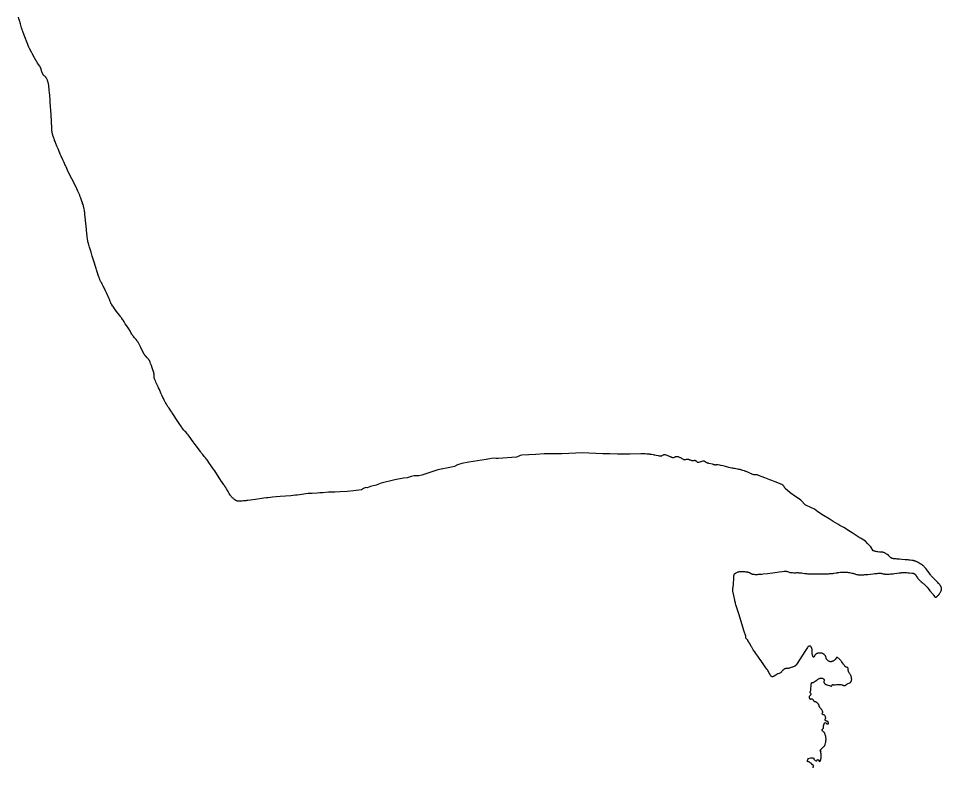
# Model space of a CAD drawing. Header units: millimetres. Extents: x 642261 to 742091, y 6812581 to 6930561.
# Drawn here: x 718748 to 720769, y 6845303 to 6846944 of the extents above; entities that cross this region are included whole.
import ezdxf

# ---------------------------------------------------------------- set-up
doc = ezdxf.new("R2010")
doc.units = ezdxf.units.MM
doc.layers.add('LimiteRegional', color=10, linetype='Continuous')

msp = doc.modelspace()

# ---------------------------------------------------------------- linework, layer by layer
at = {"layer": 'LimiteRegional', "color": 7, "linetype": 'Continuous'}
msp.add_lwpolyline([(720487.9684, 6845302.165), (720488.5694, 6845303.8166), (720488.8699, 6845305.6184), (720488.7196, 6845306.8195), (720486.6161, 6845308.471), (720484.2122, 6845311.3238), (720481.8082, 6845313.2757), (720479.1038, 6845315.0776), (720477.4511, 6845315.3779), (720475.9486, 6845316.1285), (720475.9486, 6845317.7801), (720476.3993, 6845320.4827), (720478.0521, 6845322.4346), (720482.86, 6845323.6359), (720487.8375, 6845323.7017), (720489.34, 6845323.1011), (720489.4902, 6845322.2002), (720489.6405, 6845320.999), (720491.5937, 6845318.7468), (720492.3449, 6845317.846), (720494.7489, 6845317.0952), (720496.2514, 6845317.3955), (720496.7022, 6845319.6478), (720498.3549, 6845320.3985), (720499.5568, 6845319.0471), (720501.0593, 6845316.6448), (720501.308, 6845316.5454), (720502.5618, 6845316.0443), (720504.8156, 6845319.3475), (720505.717, 6845324.4525), (720505.7596, 6845325.9006), (720505.8672, 6845329.5573), (720506.0175, 6845332.8606), (720505.116, 6845335.263), (720505.116, 6845336.9146), (720505.4174, 6845338.7677), (720503.3334, 6845338.8582), (720503.603, 6845339.7581), (720503.7592, 6845340.172), (720504.027, 6845340.775), (720504.3379, 6845341.353), (720504.5101, 6845341.631), (720504.888, 6845342.163), (720505.095, 6845342.415), (720505.427, 6845342.7761), (720506.4151, 6845343.758), (720508.4151, 6845345.6771), (720512.5251, 6845349.518), (720512.8891, 6845349.9), (720513.0571, 6845350.1051), (720513.286, 6845350.4291), (720513.483, 6845350.7731), (720513.5681, 6845350.9541), (720513.9571, 6845351.939), (720514.183, 6845352.602), (720514.59, 6845353.946), (720515.39, 6845356.821), (720515.755, 6845358.2821), (720515.8549, 6845358.726), (720516.023, 6845359.615), (720516.152, 6845360.5051), (720516.2179, 6845361.0991), (720516.3071, 6845362.2859), (720516.3641, 6845363.907), (720516.3691, 6845364.719), (720516.346, 6845365.938), (720516.283, 6845367.158), (720516.235, 6845367.768), (720516.1071, 6845368.9871), (720516.026, 6845369.5971), (720515.882, 6845370.51), (720515.646, 6845371.726), (720515.508, 6845372.3341), (720515.277, 6845373.2432), (720514.871, 6845374.6031), (720514.5929, 6845375.388), (720513.986, 6845376.8922), (720513.5421, 6845378.0171), (720513.4909, 6845378.181), (720513.403, 6845378.5161), (720513.3001, 6845378.756), (720513.142, 6845378.995), (720513.026, 6845379.144), (720512.772, 6845379.4201), (720512.496, 6845379.673), (720511.907, 6845380.1471), (720511.466, 6845380.5031), (720510.9561, 6845380.9251), (720509.9221, 6845381.75), (720509.1601, 6845382.389), (720508.7791, 6845382.758), (720508.5441, 6845383.0201), (720508.0921, 6845383.6), (720507.799, 6845384.0571), (720507.688, 6845384.2901), (720507.59, 6845384.6421), (720507.5845, 6845384.8876), (720507.641, 6845385.199), (720507.791, 6845385.575), (720507.9272, 6845385.825), (720508.251, 6845386.3151), (720508.507, 6845386.5991), (720509.0771, 6845387.0381), (720509.3429, 6845387.274), (720509.4609, 6845387.413), (720509.979, 6845388.145), (720510.2141, 6845388.523), (720510.521, 6845389.1081), (720510.755, 6845389.7231), (720510.838, 6845390.0431), (720510.883, 6845390.29), (720510.929, 6845390.7871), (720510.9321, 6845391.288), (720510.893, 6845392.2911), (720510.903, 6845393.0401), (720510.9441, 6845393.41), (720511.208, 6845394.8931), (720511.365, 6845395.6291), (720511.6391, 6845396.7291), (720511.965, 6845397.824), (720512.1509, 6845398.3701), (720512.393, 6845398.9872), (720512.5341, 6845399.276), (720512.7921, 6845399.6941), (720513.1281, 6845400.104), (720513.333, 6845400.3091), (720513.767, 6845400.718), (720513.9841, 6845400.9011), (720514.2576, 6845401.0745), (720514.5836, 6845401.1671), (720514.801, 6845401.1361), (720515.108, 6845400.9921), (720515.7221, 6845400.605), (720515.9621, 6845400.437), (720516.416, 6845400.0471), (720517.2751, 6845399.2021), (720517.716, 6845398.8291), (720518.026, 6845398.626), (720518.188, 6845398.5431), (720518.441, 6845398.446), (720518.7091, 6845398.386), (720518.8491, 6845398.3721), (720520.9391, 6845398.285), (720521.376, 6845398.268), (720521.5157, 6845398.3011), (720521.6551, 6845398.4191), (720521.777, 6845398.6421), (720521.938, 6845399.158), (720521.9641, 6845399.3151), (720521.9521, 6845399.69), (720521.9151, 6845399.874), (720521.288, 6845401.846), (720520.9771, 6845402.771), (720520.8541, 6845403.06), (720520.7751, 6845403.1981), (720520.632, 6845403.385), (720520.408, 6845403.5631), (720519.758, 6845403.852), (720518.9991, 6845404.1701), (720518.4671, 6845404.3541), (720517.3691, 6845404.6201), (720516.5471, 6845404.8372), (720515.931, 6845405.0511), (720515.64, 6845405.196), (720515.371, 6845405.3901), (720515.247, 6845405.51), (720515.1141, 6845405.702), (720514.947, 6845406.123), (720514.6899, 6845406.7821), (720514.5841, 6845407.112), (720514.512, 6845407.44), (720514.4931, 6845407.603), (720514.492, 6845407.7851), (720514.566, 6845408.146), (720514.7129, 6845408.505), (720515.1049, 6845409.22), (720515.288, 6845409.5789), (720515.361, 6845409.7601), (720515.44, 6845410.033), (720515.6701, 6845411.182), (720515.7241, 6845411.7721), (720515.7071, 6845412.158), (720515.678, 6845412.347), (720515.603, 6845412.623), (720515.4809, 6845412.9541), (720515.205, 6845413.6031), (720514.896, 6845414.24), (720514.2299, 6845415.505), (720513.6191, 6845416.601), (720513.273, 6845417.1251), (720513.0459, 6845417.383), (720512.871, 6845417.5261), (720512.475, 6845417.756), (720512.031, 6845417.926), (720511.7171, 6845418.0161), (720511.066, 6845418.1701), (720510.3379, 6845418.351), (720509.882, 6845418.5081), (720509.6691, 6845418.6051), (720509.3741, 6845418.782), (720509.115, 6845419.0031), (720509.001, 6845419.134), (720508.7851, 6845419.42), (720508.3791, 6845420.016), (720507.8379, 6845420.7941), (720507.7031, 6845421.1136), (720507.6895, 6845421.3276), (720507.755, 6845421.5111), (720507.9081, 6845421.7271), (720508.3429, 6845422.1541), (720508.666, 6845422.479), (720508.791, 6845422.646), (720509.09, 6845423.1451), (720509.2021, 6845423.407), (720509.277, 6845423.7161), (720509.303, 6845423.928), (720509.301, 6845424.363), (720509.277, 6845424.5841), (720509.188, 6845425.029), (720509.055, 6845425.4711), (720508.947, 6845425.761), (720508.7, 6845426.318), (720508.0421, 6845427.5961), (720507.6959, 6845428.2139), (720507.148, 6845429.12), (720506.565, 6845430.005), (720506.258, 6845430.4421), (720506.0049, 6845430.781), (720505.5778, 6845431.298), (720505.468, 6845431.431), (720503.75, 6845433.2881), (720503.198, 6845433.9181), (720502.935, 6845434.2421), (720502.5641, 6845434.7441), (720502.3209, 6845435.13), (720502.178, 6845435.398), (720501.931, 6845435.953), (720501.7241, 6845436.53), (720501.3741, 6845437.7231), (720501.1141, 6845438.625), (720500.806, 6845439.5091), (720500.62, 6845439.937), (720500.283, 6845440.5551), (720499.7341, 6845441.3842), (720499.4441, 6845441.7841), (720498.9909, 6845442.3661), (720498.271, 6845443.2011), (720497.5, 6845443.9871), (720497.096, 6845444.3621), (720496.25, 6845445.075), (720495.808, 6845445.414), (720495.121, 6845445.899), (720494.828, 6845446.074), (720494.626, 6845446.173), (720494.2071, 6845446.339), (720493.773, 6845446.4691), (720492.8841, 6845446.673), (720492.22, 6845446.8271), (720491.578, 6845447.0281), (720491.271, 6845447.159), (720490.8341, 6845447.409), (720490.3549, 6845447.769), (720490.134, 6845447.971), (720489.8391, 6845448.3101), (720489.576, 6845448.6911), (720489.096, 6845449.4711), (720488.7221, 6845450.0491), (720488.0391, 6845451.035), (720487.666, 6845451.5091), (720487.225, 6845451.974), (720486.9679, 6845452.203), (720486.4871, 6845452.5611), (720486.24, 6845452.7021), (720485.8631, 6845452.8461), (720485.611, 6845452.8871), (720485.4841, 6845452.889), (720485.2951, 6845452.8641), (720485.09, 6845452.8091), (720484.679, 6845452.66), (720484.37, 6845452.554), (720483.59, 6845452.315), (720483.1959, 6845452.2111), (720482.803, 6845452.1401), (720482.5521, 6845452.1256), (720482.281, 6845452.2101), (720482.083, 6845452.358), (720481.716, 6845452.7471), (720481.206, 6845453.3621), (720480.9872, 6845453.673), (720480.7021, 6845454.1551), (720480.466, 6845454.6701), (720480.365, 6845454.9449), (720480.197, 6845455.573), (720480.125, 6845455.993), (720480.054, 6845456.835), (720480.0471, 6845457.502), (720480.075, 6845457.8361), (720480.141, 6845458.169), (720480.191, 6845458.334), (720480.32, 6845458.649), (720480.4229, 6845458.845), (720480.6601, 6845459.221), (720481.193, 6845459.972), (720482.3001, 6845461.424), (720483.113, 6845462.2921), (720483.3741, 6845462.6951), (720483.4821, 6845462.919), (720483.6071, 6845463.272), (720483.68, 6845463.6321), (720483.6941, 6845463.8111), (720483.671, 6845464.1561), (720483.632, 6845464.32), (720483.536, 6845464.548), (720483.2341, 6845465.0281), (720482.5241, 6845465.9471), (720482.344, 6845466.1341), (720481.951, 6845466.486), (720481.7741, 6845466.7386), (720481.6551, 6845467.157), (720481.6281, 6845467.4031), (720481.624, 6845467.568), (720481.648, 6845467.9001), (720481.6891, 6845468.1521), (720481.8241, 6845468.661), (720482.011, 6845469.175), (720482.456, 6845470.215), (720482.7751, 6845470.999), (720482.906, 6845471.39), (720483.041, 6845471.975), (720483.197, 6845473.1361), (720483.276, 6845473.914), (720483.387, 6845475.4761), (720483.456, 6845477.045), (720483.556, 6845480.193), (720483.6341, 6845481.767), (720483.6891, 6845482.5531), (720483.8491, 6845484.1221), (720483.958, 6845484.9041), (720484.168, 6845486.073), (720484.44, 6845487.237), (720484.6261, 6845487.8806), (720484.7819, 6845488.184), (720484.9591, 6845488.3931), (720485.098, 6845488.516), (720485.4141, 6845488.715), (720485.6571, 6845488.819), (720486.1541, 6845488.957), (720486.731, 6845489.0671), (720487.8899, 6845489.2521), (720488.756, 6845489.416), (720489.4221, 6845489.5681), (720489.747, 6845489.6699), (720490.0571, 6845489.81), (720490.2041, 6845489.8991), (720490.726, 6845490.2791), (720491.7071, 6845491.0901), (720492.45, 6845491.686), (720496.13, 6845494.391), (720497.9371, 6845495.643), (720499.1641, 6845496.437), (720499.997, 6845496.953), (720501.7129, 6845497.9691), (720501.9271, 6845498.084), (720502.37, 6845498.275), (720502.8241, 6845498.423), (720503.132, 6845498.5021), (720503.768, 6845498.63), (720504.4509, 6845498.7259), (720504.8071, 6845498.7559), (720505.345, 6845498.7751), (720506.158, 6845498.7481), (720506.9741, 6845498.653), (720507.382, 6845498.5791), (720508.191, 6845498.3782), (720508.5929, 6845498.2511), (720509.188, 6845498.0271), (720509.471, 6845497.901), (720509.9931, 6845497.6131), (720510.47, 6845497.2741), (720510.772, 6845497.0161), (720511.36, 6845496.4161), (720511.82, 6845495.903), (720512.0301, 6845495.641), (720512.205, 6845495.372), (720512.2752, 6845495.235), (720512.3711, 6845494.952), (720512.392, 6845494.8071), (720512.386, 6845494.581), (720512.283, 6845493.9141), (720512.0241, 6845492.5771), (720511.8321, 6845491.5741), (720511.6591, 6845490.698), (720511.625, 6845490.2611), (720511.6729, 6845489.6391), (720511.745, 6845489.244), (720511.81, 6845488.989), (720511.9799, 6845488.499), (720512.141, 6845488.1491), (720512.263, 6845487.9221), (720512.5441, 6845487.4881), (720512.7, 6845487.279), (720513.046, 6845486.8791), (720513.433, 6845486.5), (720513.711, 6845486.258), (720514.316, 6845485.8011), (720514.681, 6845485.5581), (720515.4629, 6845485.102), (720516.3021, 6845484.68), (720516.891, 6845484.4171), (720518.122, 6845483.93), (720518.7601, 6845483.703), (720520.0671, 6845483.278), (720521.397, 6845482.885), (720524.038, 6845482.1579), (720525.9171, 6845481.631), (720526.7979, 6845481.364), (720527.027, 6845481.3041), (720527.18, 6845481.279), (720527.486, 6845481.262), (720527.882, 6845481.2741), (720528.081, 6845481.297), (720528.3731, 6845481.3699), (720528.651, 6845481.5121), (720528.781, 6845481.6161), (720528.9229, 6845481.7571), (720529.153, 6845482.047), (720529.671, 6845482.9531), (720529.8491, 6845483.3081), (720530.0451, 6845483.7981), (720530.1591, 6845484.0391), (720530.304, 6845484.2711), (720530.393, 6845484.381), (720530.5896, 6845484.5641), (720530.788, 6845484.6371), (720530.9591, 6845484.6311), (720531.2978, 6845484.5631), (720531.688, 6845484.482), (720532.4641, 6845484.2862), (720533.054, 6845484.185), (720534.466, 6845484.0812), (720535.174, 6845484.063), (720535.88, 6845484.08), (720536.231, 6845484.1041), (720539.0841, 6845484.4471), (720542.065, 6845484.6561), (720543.5571, 6845484.7201), (720544.6149, 6845484.73), (720545.322, 6845484.713), (720546.7341, 6845484.639), (720547.21, 6845484.6011), (720548.1601, 6845484.4951), (720549.106, 6845484.357), (720550.9871, 6845484.0329), (720551.398, 6845483.9489), (720552.2091, 6845483.727), (720552.7441, 6845483.549), (720553.806, 6845483.159), (720554.6, 6845482.8639), (720555.3951, 6845482.598), (720555.7941, 6845482.4841), (720556.397, 6845482.344), (720556.6121, 6845482.311), (720557.0521, 6845482.2939), (720557.4991, 6845482.3381), (720557.796, 6845482.4), (720557.9931, 6845482.455), (720558.38, 6845482.597), (720558.5891, 6845482.691), (720558.981, 6845482.9051), (720559.3451, 6845483.147), (720559.5771, 6845483.324), (720560.0241, 6845483.709), (720560.2491, 6845483.9761), (720560.62, 6845484.571), (720560.8429, 6845484.8251), (720560.9799, 6845484.924), (720561.703, 6845485.3251), (720563.1841, 6845486.055), (720564.431, 6845486.6302), (720566.948, 6845487.7261), (720568.203, 6845488.302), (720568.826, 6845488.608), (720569.191, 6845488.8101), (720569.4221, 6845488.9601), (720569.8591, 6845489.292), (720570.0641, 6845489.4751), (720570.4491, 6845489.8721), (720570.801, 6845490.311), (720571.0192, 6845490.626), (720571.4141, 6845491.308), (720571.7691, 6845492.075), (720571.9671, 6845492.592), (720572.081, 6845492.937), (720572.272, 6845493.632), (720572.3821, 6845494.1549), (720572.441, 6845494.504), (720572.526, 6845495.202), (720572.5741, 6845496.2481), (720572.558, 6845496.9421), (720572.528, 6845497.4021), (720572.4271, 6845498.314), (720572.2391, 6845499.507), (720572.127, 6845500.1041), (720571.9321, 6845500.998), (720571.698, 6845501.888), (720571.5641, 6845502.331), (720571.258, 6845503.2121), (720571.085, 6845503.6481), (720570.797, 6845504.2981), (720570.511, 6845504.8751), (720569.9001, 6845505.986), (720569.25, 6845507.0529), (720567.913, 6845509.136), (720567.2641, 6845510.192), (720566.953, 6845510.732), (720566.5101, 6845511.564), (720565.9391, 6845512.7761), (720565.681, 6845513.391), (720565.3271, 6845514.322), (720565.017, 6845515.266), (720564.8781, 6845515.743), (720564.818, 6845516.025), (720564.7971, 6845516.2141), (720564.7921, 6845516.5971), (720564.856, 6845517.1801), (720565.0791, 6845518.358), (720565.152, 6845518.946), (720565.1601, 6845519.238), (720565.121, 6845519.673), (720565.001, 6845520.1591), (720564.9121, 6845520.3921), (720564.7409, 6845520.7301), (720564.518, 6845521.0509), (720564.386, 6845521.205), (720564.0841, 6845521.485), (720563.867, 6845521.6411), (720563.401, 6845521.8911), (720563.1551, 6845521.991), (720562.6459, 6845522.153), (720561.0841, 6845522.5221), (720560.5921, 6845522.677), (720560.3592, 6845522.7721), (720560.0281, 6845522.945), (720559.725, 6845523.16), (720559.586, 6845523.287), (720558.508, 6845524.4041), (720557.816, 6845525.176), (720557.365, 6845525.701), (720556.4841, 6845526.774), (720555.205, 6845528.429), (720554.371, 6845529.555), (720552.7221, 6845531.8411), (720550.8471, 6845534.4211), (720549.7882, 6845535.8105), (720549.554, 6845536.1181), (720548.886, 6845536.954), (720547.8521, 6845538.184), (720546.771, 6845539.38), (720546.21, 6845539.963), (720545.323, 6845540.831), (720544.8681, 6845541.25), (720544.1701, 6845541.856), (720543.0921, 6845542.702), (720542.3549, 6845543.215), (720541.9811, 6845543.4541), (720541.4141, 6845543.788), (720541.198, 6845543.8801), (720541.043, 6845543.918), (720540.7141, 6845543.9431), (720540.543, 6845543.9311), (720540.197, 6845543.8661), (720539.8572, 6845543.751), (720539.64, 6845543.651), (720539.2481, 6845543.405), (720538.9171, 6845543.118), (720538.7179, 6845542.908), (720538.367, 6845542.453), (720538.063, 6845541.9601), (720537.5291, 6845540.917), (720537.1291, 6845540.135), (720536.8321, 6845539.6389), (720536.668, 6845539.4031), (720536.397, 6845539.07), (720536.09, 6845538.765), (720535.92, 6845538.6261), (720534.6871, 6845537.7261), (720534.055, 6845537.305), (720533.0879, 6845536.7161), (720532.098, 6845536.1821), (720531.595, 6845535.9371), (720530.5691, 6845535.4959), (720530.0479, 6845535.301), (720529.2541, 6845535.0431), (720528.5371, 6845534.8612), (720528.1701, 6845534.79), (720527.6121, 6845534.711), (720526.7641, 6845534.6571), (720525.913, 6845534.685), (720525.49, 6845534.731), (720524.931, 6845534.829), (720524.6541, 6845534.893), (720524.245, 6845535.009), (720523.6451, 6845535.2311), (720522.7921, 6845535.621), (720522.38, 6845535.832), (720521.777, 6845536.1701), (720520.913, 6845536.7291), (720520.095, 6845537.355), (720519.703, 6845537.695), (720518.956, 6845538.432), (720518.6, 6845538.83), (720518.0891, 6845539.467), (720517.901, 6845539.728), (720517.5691, 6845540.2561), (720517.286, 6845540.794), (720517.12, 6845541.16), (720516.825, 6845541.9149), (720516.7321, 6845542.201), (720516.59, 6845542.7831), (720516.305, 6845544.566), (720516.18, 6845545.1541), (720516.0991, 6845545.4431), (720515.947, 6845545.8699), (720515.768, 6845546.276), (720515.3591, 6845547.052), (720514.881, 6845547.785), (720514.5241, 6845548.255), (720514.2701, 6845548.56), (720513.7221, 6845549.158), (720513.0691, 6845549.797), (720512.7381, 6845550.098), (720512.2361, 6845550.527), (720511.5471, 6845551.062), (720511.193, 6845551.3151), (720510.461, 6845551.7941), (720509.9521, 6845552.0971), (720508.8741, 6845552.67), (720508.5031, 6845552.8431), (720507.755, 6845553.134), (720507.002, 6845553.3551), (720506.497, 6845553.467), (720506.1591, 6845553.5281), (720505.4821, 6845553.6161), (720504.326, 6845553.697), (720503.7441, 6845553.711), (720502.8681, 6845553.7001), (720501.9881, 6845553.6481), (720501.5479, 6845553.606), (720500.6671, 6845553.492), (720500.226, 6845553.4181), (720499.566, 6845553.2881), (720498.688, 6845553.0751), (720498.25, 6845552.952), (720497.596, 6845552.746), (720496.62, 6845552.388), (720496.078, 6845552.1519), (720495.73, 6845551.9791), (720495.0671, 6845551.5991), (720494.7481, 6845551.3931), (720494.136, 6845550.9531), (720493.5479, 6845550.4791), (720493.1672, 6845550.1461), (720492.4221, 6845549.4481), (720492.1651, 6845549.1682), (720492.011, 6845548.9699), (720491.742, 6845548.5499), (720491.511, 6845548.106), (720491.11, 6845547.173), (720490.811, 6845546.4671), (720490.4629, 6845545.785), (720490.257, 6845545.461), (720489.893, 6845545.007), (720489.642, 6845544.7941), (720489.495, 6845544.708), (720489.2701, 6845544.6251), (720489.094, 6845544.6201), (720488.97, 6845544.665), (720488.742, 6845544.83), (720488.595, 6845544.9551), (720488.3171, 6845545.238), (720487.9391, 6845545.7281), (720487.716, 6845546.087), (720487.58, 6845546.337), (720487.341, 6845546.8522), (720487.1659, 6845547.2971), (720486.8659, 6845548.1941), (720486.626, 6845549.0991), (720486.497, 6845549.7061), (720486.301, 6845550.9281), (720486.231, 6845551.5421), (720486.1351, 6845552.7762), (720486.0841, 6845554.0151), (720486.054, 6845556.495), (720486.028, 6845558.35), (720485.9942, 6845559.272), (720485.911, 6845560.494), (720485.848, 6845561.1011), (720485.723, 6845562.005), (720485.553, 6845562.902), (720485.45, 6845563.347), (720485.2, 6845564.23), (720485.0685, 6845564.6209), (720484.8001, 6845565.3182), (720484.512, 6845565.9511), (720484.353, 6845566.2521), (720484.091, 6845566.686), (720483.7921, 6845567.1021), (720483.627, 6845567.3041), (720483.257, 6845567.6981), (720483.051, 6845567.8901), (720482.7142, 6845568.175), (720482.2491, 6845568.5241), (720482.0101, 6845568.682), (720481.6491, 6845568.8851), (720481.2871, 6845569.0331), (720481.1071, 6845569.082), (720480.7511, 6845569.1191), (720480.576, 6845569.1021), (720480.32, 6845569.0301), (720479.6651, 6845568.731), (720478.361, 6845568.031), (720478.0821, 6845567.8901), (720477.5041, 6845567.6371), (720477.0921, 6845567.4251), (720476.8472, 6845567.2511), (720476.7371, 6845567.1501), (720476.591, 6845566.976), (720475.8422, 6845565.9031), (720474.392, 6845563.737), (720471.5304, 6845559.2682), (720470.1921, 6845557.1781), (720453.138, 6845530.7781), (720451.7791, 6845528.7299), (720451.068, 6845527.726), (720450.3191, 6845526.739), (720449.926, 6845526.2521), (720449.625, 6845525.919), (720449.4101, 6845525.714), (720448.9491, 6845525.3391), (720448.706, 6845525.1681), (720448.198, 6845524.8539), (720447.668, 6845524.5741), (720446.5741, 6845524.087), (720444.4571, 6845523.2529), (720443.041, 6845522.731), (720442.092, 6845522.397), (720440.1771, 6845521.7581), (720437.8851, 6845521.0521), (720436.7341, 6845520.7261), (720434.997, 6845520.2791), (720434.5691, 6845520.1891), (720433.703, 6845520.0731), (720432.828, 6845520.0171), (720431.066, 6845519.969), (720430.188, 6845519.9191), (720429.751, 6845519.874), (720429.1, 6845519.7731), (720428.333, 6845519.6021), (720427.956, 6845519.501), (720427.395, 6845519.3301), (720426.566, 6845519.0271), (720425.75, 6845518.6681), (720425.346, 6845518.4661), (720424.96, 6845518.256), (720424.223, 6845517.8041), (720423.521, 6845517.314), (720423.0671, 6845516.9691), (720422.1821, 6845516.2441), (720421.7842, 6845515.88), (720421.533, 6845515.6221), (720421.0591, 6845515.0771), (720420.611, 6845514.5051), (720419.7481, 6845513.3291), (720419.0841, 6845512.47), (720418.6121, 6845511.933), (720418.3621, 6845511.6801), (720417.9671, 6845511.3241), (720417.543, 6845511.0011), (720417.318, 6845510.8541), (720416.6541, 6845510.4582), (720415.2921, 6845509.7241), (720413.896, 6845509.051), (720411.0671, 6845507.7881), (720408.9679, 6845506.8251), (720407.9441, 6845506.31), (720407.3491, 6845505.988), (720406.171, 6845505.297), (720402.671, 6845503.0911), (720401.496, 6845502.398), (720400.9041, 6845502.0751), (720400.007, 6845501.627), (720399.705, 6845501.5211), (720399.494, 6845501.482), (720399.058, 6845501.4711), (720398.8341, 6845501.495), (720398.381, 6845501.594), (720397.928, 6845501.7471), (720397.632, 6845501.871), (720397.4125, 6845501.9796), (720397.0641, 6845502.152), (720396.683, 6845502.379), (720396.513, 6845502.51), (720396.2971, 6845502.75), (720395.533, 6845503.885), (720395.0421, 6845504.65), (720394.0971, 6845506.1941), (720393.19, 6845507.7531), (720391.4441, 6845510.8882), (720390.143, 6845513.2341), (720388.801, 6845515.551), (720388.1021, 6845516.693), (720387.002, 6845518.378), (720384.8291, 6845521.5401), (720380.418, 6845527.8289), (720377.4422, 6845532.0041), (720376.8729, 6845532.7958), (720374.3199, 6845536.3461), (720371.4521, 6845540.3341), (720366.966, 6845546.587), (720362.5251, 6845552.865), (720360.331, 6845556.019), (720357.0879, 6845560.7761), (720356.1292, 6845562.2441), (720355.5101, 6845563.236), (720354.3141, 6845565.249), (720353.7341, 6845566.267), (720352.598, 6845568.3211), (720349.2751, 6845574.534), (720347.576, 6845577.61), (720346.697, 6845579.127), (720345.325, 6845581.365), (720345.098, 6845581.6901), (720344.9321, 6845581.895), (720344.5741, 6845582.282), (720344.188, 6845582.645), (720343.3691, 6845583.338), (720342.75, 6845583.8621), (720342.1641, 6845584.4231), (720341.893, 6845584.7271), (720341.5252, 6845585.223), (720341.387, 6845585.447), (720341.1491, 6845585.909), (720340.9591, 6845586.385), (720340.8571, 6845586.71), (720340.7071, 6845587.3751), (720340.671, 6845587.635), (720340.6502, 6845588.163), (720340.7299, 6845589.7581), (720340.7121, 6845590.281), (720340.679, 6845590.5391), (720340.5891, 6845590.9191), (720337.455, 6845600.962), (720325.3491, 6845639.4681), (720321.1209, 6845652.698), (720319.768, 6845657.124), (720319.12, 6845659.3451), (720318.296, 6845662.3161), (720317.9041, 6845663.8071), (720317.344, 6845666.0501), (720316.822, 6845668.3021), (720316.576, 6845669.431), (720314.4349, 6845679.57), (720312.3691, 6845689.337), (720312.208, 6845690.3111), (720312.1441, 6845690.9631), (720312.118, 6845691.399), (720312.103, 6845692.2731), (720312.122, 6845692.9301), (720312.221, 6845694.248), (720312.386, 6845695.571), (720312.818, 6845698.222), (720313.143, 6845700.2121), (720313.278, 6845701.2061), (720313.4201, 6845702.693), (720313.679, 6845707.07), (720314.1281, 6845715.831), (720314.372, 6845720.2109), (720314.511, 6845722.4011), (720314.548, 6845722.816), (720314.676, 6845723.636), (720314.872, 6845724.445), (720315.038, 6845724.9801), (720315.1641, 6845725.335), (720315.449, 6845726.043), (720315.5521, 6845726.2611), (720315.791, 6845726.669), (720316.0741, 6845727.042), (720316.2851, 6845727.2741), (720316.7631, 6845727.7051), (720317.3659, 6845728.171), (720317.7701, 6845728.466), (720318.5879, 6845729.018), (720319.002, 6845729.2771), (720319.8421, 6845729.762), (720320.7041, 6845730.2091), (720321.2921, 6845730.4881), (720322.4831, 6845730.9977), (720323.37, 6845731.3331), (720323.804, 6845731.4779), (720324.46, 6845731.6631), (720325.127, 6845731.802), (720325.465, 6845731.852), (720326.845, 6845732.0081), (720327.766, 6845732.092), (720329.6099, 6845732.2162), (720330.533, 6845732.2561), (720332.379, 6845732.297), (720334.2241, 6845732.2881), (720335.453, 6845732.2569), (720337.906, 6845732.14), (720340.137, 6845731.967), (720341.2491, 6845731.849), (720342.916, 6845731.6211), (720344.5791, 6845731.323), (720345.4091, 6845731.1439), (720346.382, 6845730.874), (720347.013, 6845730.6511), (720347.4271, 6845730.4851), (720348.2441, 6845730.1171), (720348.5571, 6845729.959), (720349.161, 6845729.6111), (720349.551, 6845729.3611), (720350.318, 6845728.84), (720350.893, 6845728.4461), (720351.782, 6845727.887), (720352.2481, 6845727.635), (720353.3341, 6845727.1101), (720353.886, 6845726.874), (720354.5867, 6845726.6272), (720354.726, 6845726.5781), (720355.2979, 6845726.434), (720355.5872, 6845726.381), (720356.027, 6845726.3291), (720358.5372, 6845726.1671), (720360.2141, 6845726.0981), (720361.3322, 6845726.0681), (720363.572, 6845726.0451), (720365.252, 6845726.059), (720366.3732, 6845726.083), (720368.6142, 6845726.161), (720371.9721, 6845726.3521), (720374.208, 6845726.523), (720375.6959, 6845726.6541), (720378.6651, 6845726.954), (720388.4251, 6845728.0401), (720393.301, 6845728.622), (720400.2072, 6845729.5151), (720414.002, 6845731.4221), (720420.9001, 6845732.3691), (720424.3499, 6845732.8251), (720425.9521, 6845733.0341), (720426.759, 6845733.116), (720427.565, 6845733.1652), (720427.9672, 6845733.1731), (720428.7692, 6845733.143), (720429.1671, 6845733.103), (720429.7601, 6845733.0051), (720430.3491, 6845732.839), (720430.7321, 6845732.694), (720431.4861, 6845732.368), (720432.055, 6845732.1341), (720432.344, 6845732.0321), (720434.561, 6845731.3161), (720435.6771, 6845730.9751), (720437.3742, 6845730.5181), (720437.8981, 6845730.3991), (720438.9491, 6845730.2021), (720440.0041, 6845730.0531), (720440.71, 6845729.976), (720442.127, 6845729.8661), (720443.2701, 6845729.809), (720445.558, 6845729.756), (720447.085, 6845729.753), (720450.14, 6845729.786), (720452.43, 6845729.8101), (720454.7172, 6845729.8), (720455.8601, 6845729.7722), (720457.5709, 6845729.693), (720459.346, 6845729.561), (720460.5291, 6845729.4501), (720462.891, 6845729.184), (720465.2521, 6845728.8741), (720469.9701, 6845728.2001), (720473.5101, 6845727.718), (720475.8731, 6845727.4441), (720477.0549, 6845727.3271), (720478.831, 6845727.1861), (720480.61, 6845727.0901), (720481.4999, 6845727.0621), (720485.4942, 6845726.9871), (720488.158, 6845726.9571), (720493.4871, 6845726.9411), (720496.152, 6845726.9521), (720501.4822, 6845727.009), (720506.813, 6845727.106), (720510.366, 6845727.1871), (720517.47, 6845727.3821), (720521.782, 6845727.5261), (720523.9372, 6845727.6241), (720527.167, 6845727.8281), (720528.4372, 6845727.9389), (720530.9679, 6845728.2292), (720533.4899, 6845728.588), (720538.5251, 6845729.3942), (720541.0452, 6845729.7831), (720542.308, 6845729.961), (720544.2072, 6845730.1981), (720547.866, 6845730.5711), (720549.6979, 6845730.721), (720552.448, 6845730.8891), (720555.1971, 6845730.9741), (720556.5691, 6845730.9812), (720558.3952, 6845730.939), (720559.611, 6845730.8751), (720560.421, 6845730.8181), (720562.0411, 6845730.6731), (720563.255, 6845730.539), (720565.6801, 6845730.22), (720568.1041, 6845729.8491), (720572.943, 6845729.034), (720574.125, 6845728.8041), (720574.9069, 6845728.6251), (720576.4591, 6845728.214), (720578.001, 6845727.7531), (720581.0691, 6845726.7731), (720583.371, 6845726.078), (720584.9152, 6845725.6771), (720585.691, 6845725.5031), (720586.8621, 6845725.2851), (720588.0431, 6845725.1261), (720588.637, 6845725.071), (720590.083, 6845724.9841), (720591.049, 6845724.9501), (720592.9841, 6845724.9341), (720593.9542, 6845724.948), (720595.8931, 6845725.0171), (720597.8321, 6845725.13), (720599.1232, 6845725.224), (720601.698, 6845725.4422), (720603.693, 6845725.6299), (720607.6821, 6845726.0441), (720619.641, 6845727.4152), (720623.6292, 6845727.849), (720625.625, 6845728.05), (720628.6192, 6845728.326), (720630.6071, 6845728.466), (720631.603, 6845728.5131), (720633.098, 6845728.554), (720635.335, 6845728.5481), (720636.2179, 6845728.503), (720636.8051, 6845728.446), (720637.975, 6845728.2761), (720639.1411, 6845728.0511), (720641.4678, 6845727.511), (720643.2142, 6845727.1071), (720644.38, 6845726.8751), (720644.9641, 6845726.7781), (720645.843, 6845726.6631), (720646.7241, 6845726.591), (720647.166, 6845726.5751), (720648.303, 6845726.559), (720650.5831, 6845726.5741), (720652.867, 6845726.6451), (720654.3892, 6845726.718), (720657.4261, 6845726.9151), (720659.541, 6845727.091), (720660.951, 6845727.2271), (720663.7701, 6845727.5351), (720666.5879, 6845727.8801), (720672.2211, 6845728.6201), (720676.4458, 6845729.159), (720679.263, 6845729.4831), (720680.6721, 6845729.6282), (720682.786, 6845729.8211), (720684.9001, 6845729.977), (720685.958, 6845730.039), (720688.0111, 6845730.1081), (720689.381, 6845730.1132), (720690.2951, 6845730.0991), (720692.1241, 6845730.036), (720693.4971, 6845729.961), (720696.2441, 6845729.7541), (720698.992, 6845729.492), (720704.4841, 6845728.91), (720705.8061, 6845728.759), (720706.461, 6845728.6591), (720707.435, 6845728.449), (720708.078, 6845728.256), (720708.397, 6845728.139), (720708.8731, 6845727.9351), (720709.2161, 6845727.757), (720709.433, 6845727.6261), (720709.8421, 6845727.3371), (720710.401, 6845726.8451), (720710.7441, 6845726.4861), (720711.375, 6845725.714), (720712.1142, 6845724.7041), (720713.54, 6845722.663), (720714.638, 6845721.1541), (720716.6142, 6845718.585), (720717.6231, 6845717.3171), (720719.1841, 6845715.453), (720720.2099, 6845714.3281), (720720.9191, 6845713.6041), (720722.386, 6845712.2041), (720723.906, 6845710.857), (720724.9391, 6845709.9781), (720727.0301, 6845708.246), (720729.3769, 6845706.2921), (720730.9101, 6845704.9581), (720731.66, 6845704.2751), (720732.7601, 6845703.2251), (720733.8209, 6845702.136), (720734.335, 6845701.5742), (720736.31, 6845699.341), (720737.6122, 6845697.838), (720740.1851, 6845694.8071), (720743.9891, 6845690.214), (720751.5129, 6845680.978), (720751.773, 6845680.6511), (720752.266, 6845679.9801), (720753.681, 6845677.9191), (720754.191, 6845677.2411), (720754.4641, 6845676.9091), (720754.901, 6845676.422), (720755.0929, 6845676.26), (720755.236, 6845676.179), (720755.551, 6845676.0701), (720755.719, 6845676.041), (720756.0672, 6845676.0221), (720756.421, 6845676.048), (720756.653, 6845676.0841), (720757.0879, 6845676.183), (720757.596, 6845676.341), (720757.846, 6845676.439), (720758.2141, 6845676.6191), (720758.5701, 6845676.8491), (720758.742, 6845676.985), (720760.0791, 6845678.1641), (720760.9109, 6845678.9571), (720761.4422, 6845679.4901), (720762.4501, 6845680.5711), (720763.163, 6845681.3971), (720763.62, 6845681.956), (720764.4949, 6845683.1), (720764.916, 6845683.686), (720765.7271, 6845684.8892), (720766.5051, 6845686.1401), (720767.011, 6845687.003), (720768, 6845688.808), (720768.4121, 6845689.655), (720768.5929, 6845690.0801), (720768.831, 6845690.7201), (720769.0292, 6845691.3631), (720769.1121, 6845691.685), (720769.2461, 6845692.333), (720769.2959, 6845692.658), (720769.3501, 6845693.148), (720769.388, 6845693.8681), (720769.3892, 6845694.231), (720769.371, 6845694.7781), (720769.293, 6845695.6031), (720769.152, 6845696.4271), (720769.0571, 6845696.8381), (720768.818, 6845697.6541), (720768.672, 6845698.0581), (720768.421, 6845698.6571), (720767.87, 6845699.7971), (720767.5821, 6845700.3441), (720767.1281, 6845701.1391), (720766.646, 6845701.9071), (720766.393, 6845702.2821), (720765.8591, 6845703.0142), (720765.5771, 6845703.3721), (720765.1341, 6845703.9021), (720763.834, 6845705.373), (720762.9542, 6845706.3401), (720761.1701, 6845708.2421), (720759.3621, 6845710.1131), (720755.7079, 6845713.799), (720752.973, 6845716.555), (720750.2781, 6845719.3391), (720748.955, 6845720.753), (720747.0129, 6845722.9111), (720745.815, 6845724.3241), (720745.0401, 6845725.2851), (720743.5352, 6845727.245), (720742.072, 6845729.2431), (720739.1971, 6845733.2891), (720737.007, 6845736.3071), (720735.4941, 6845738.2831), (720734.7142, 6845739.2541), (720733.5079, 6845740.6841), (720732.252, 6845742.076), (720731.6022, 6845742.7561), (720730.496, 6845743.8321), (720729.7321, 6845744.5131), (720729.2129, 6845744.9521), (720728.152, 6845745.7991), (720727.3379, 6845746.41), (720725.668, 6845747.579), (720723.9541, 6845748.6961), (720722.7931, 6845749.421), (720720.44, 6845750.8531), (720718.0982, 6845752.25), (720716.9179, 6845752.913), (720715.7222, 6845753.5351), (720715.115, 6845753.8281), (720713.877, 6845754.3671), (720713.2441, 6845754.6102), (720712.2752, 6845754.9401), (720711.015, 6845755.31), (720710.174, 6845755.5331), (720708.485, 6845755.9321), (720707.638, 6845756.109), (720705.9391, 6845756.4261), (720704.235, 6845756.7031), (720700.8091, 6845757.174), (720698.2221, 6845757.4831), (720696.4961, 6845757.666), (720693.0402, 6845757.988), (720689.58, 6845758.263), (720682.6541, 6845758.7401), (720677.4591, 6845759.0952), (720672.266, 6845759.507), (720669.6722, 6845759.7521), (720665.7859, 6845760.185), (720664.4421, 6845760.3681), (720663.7741, 6845760.4771), (720662.778, 6845760.6711), (720661.791, 6845760.911), (720661.301, 6845761.051), (720660.329, 6845761.3801), (720659.848, 6845761.5711), (720659.1311, 6845761.894), (720658.8631, 6845762.0351), (720658.363, 6845762.3561), (720657.9001, 6845762.717), (720657.0242, 6845763.5051), (720656.6551, 6845763.8601), (720655.9541, 6845764.6031), (720653.9591, 6845766.92), (720653.261, 6845767.6601), (720652.8942, 6845768.0131), (720652.313, 6845768.516), (720651.707, 6845768.9861), (720651.296, 6845769.2851), (720650.456, 6845769.8541), (720649.161, 6845770.6491), (720648.2759, 6845771.1501), (720646.4671, 6845772.1201), (720644.9549, 6845772.9011), (720644.195, 6845773.267), (720643.036, 6845773.7601), (720642.2451, 6845774.0381), (720641.8421, 6845774.158), (720641.228, 6845774.312), (720640.657, 6845774.418), (720640.2752, 6845774.4701), (720639.507, 6845774.5361), (720638.3491, 6845774.5651), (720636.0251, 6845774.5221), (720634.8681, 6845774.537), (720634.2922, 6845774.5721), (720633.4342, 6845774.676), (720630.0581, 6845775.2621), (720628.3731, 6845775.5851), (720625.8549, 6845776.1051), (720625.4892, 6845776.192), (720624.763, 6845776.396), (720622.606, 6845777.0901), (720621.879, 6845777.2792), (720619.8391, 6845777.5341), (720614.8718, 6845786.6922), (720608.1217, 6845792.8229), (720602.5988, 6845798.9538), (720591.5535, 6845805.0846), (720589.6823, 6845806.4348), (720589.1011, 6845806.8541), (720580.5079, 6845813.0547), (720573.3201, 6845817.2791), (720570.076, 6845819.1856), (720555.3487, 6845828.9951), (720546.3359, 6845833.4974), (720544.2523, 6845834.5432), (720542.2434, 6845835.7476), (720532.0304, 6845841.8698), (720523.4395, 6845848.0007), (720510.5531, 6845854.7446), (720498.2803, 6845863.3277), (720490.9166, 6845868.8455), (720484.7803, 6845871.9108), (720472.5075, 6845877.4286), (720471.2802, 6845878.0418), (720461.462, 6845888.4641), (720458.101, 6845890.7028), (720450.4165, 6845895.8212), (720437.5302, 6845905.0174), (720426.788, 6845914.2481), (720426.3801, 6845915.3661), (720425.9909, 6845916.2261), (720425.7761, 6845916.6461), (720425.3041, 6845917.467), (720424.776, 6845918.266), (720424.393, 6845918.7871), (720424.1241, 6845919.13), (720423.5539, 6845919.8061), (720422.6341, 6845920.824), (720422.4166, 6845921.0439), (720422.163, 6845921.3001), (720421.673, 6845921.739), (720421.418, 6845921.9421), (720420.8841, 6845922.3091), (720420.6021, 6845922.4701), (720420.1591, 6845922.6821), (720417.1671, 6845923.927), (720416.0563, 6845924.3823), (720411.178, 6845926.3811), (720405.181, 6845928.7951), (720397.7491, 6845931.7324), (720395.6846, 6845932.5483), (720393.1551, 6845933.548), (720382.2701, 6845937.8061), (720376.823, 6845939.92), (720368.6241, 6845943.066), (720368.075, 6845943.2631), (720366.958, 6845943.6001), (720365.825, 6845943.8772), (720365.0642, 6845944.038), (720363.5391, 6845944.3279), (720363.176, 6845944.3759), (720362.9321, 6845944.39), (720362.4391, 6845944.3821), (720361.943, 6845944.337), (720360.947, 6845944.1981), (720360.201, 6845944.1081), (720359.7091, 6845944.082), (720359.4641, 6845944.0851), (720359.101, 6845944.1141), (720358.563, 6845944.2239), (720356.997, 6845944.7191), (720355.965, 6845945.079), (720353.924, 6845945.86), (720352.9141, 6845946.2761), (720350.907, 6845947.1461), (720344.938, 6845949.879), (720342.94, 6845950.7621), (720341.936, 6845951.187), (720340.4191, 6845951.7971), (720338.887, 6845952.3661), (720338.115, 6845952.633), (720333.901, 6845954.0671), (720331.7801, 6845954.746), (720330.3541, 6845955.16), (720329.636, 6845955.3511), (720328.553, 6845955.6141), (720327.522, 6845955.8401), (720325.4491, 6845956.246), (720323.3681, 6845956.607), (720319.1991, 6845957.269), (720316.08, 6845957.7851), (720314.527, 6845958.0721), (720311.9421, 6845958.5941), (720310.2221, 6845958.964), (720306.786, 6845959.745), (720303.356, 6845960.5701), (720296.506, 6845962.2891), (720291.3681, 6845963.578), (720286.223, 6845964.8101), (720283.646, 6845965.388), (720279.771, 6845966.1901), (720279.2541, 6845966.2621), (720278.907, 6845966.2811), (720278.2091, 6845966.265), (720277.5061, 6845966.1911), (720276.0921, 6845965.9559), (720275.033, 6845965.787), (720274.33, 6845965.717), (720273.981, 6845965.704), (720273.46, 6845965.716), (720272.943, 6845965.7771), (720272.686, 6845965.829), (720272.2921, 6845965.9271), (720271.513, 6845966.1601), (720270.9991, 6845966.335), (720269.978, 6845966.7101), (720269.2129, 6845966.99), (720268.053, 6845967.369), (720267.4629, 6845967.5221), (720259.622, 6845969.315), (720258.986, 6845969.452), (720257.7091, 6845969.701), (720256.756, 6845969.911), (720255.8171, 6845970.1841), (720255.3541, 6845970.3561), (720254.975, 6845970.531), (720254.7321, 6845970.6641), (720254.266, 6845970.9621), (720253.82, 6845971.2911), (720252.955, 6845971.989), (720252.296, 6845972.4951), (720251.9001, 6845972.7861), (720251.1181, 6845973.377), (720250.5091, 6845973.806), (720250.086, 6845974.035), (720249.7871, 6845974.147), (720249.581, 6845974.2049), (720249.158, 6845974.283), (720248.831, 6845974.3121), (720248.1651, 6845974.303), (720247.496, 6845974.221), (720247.055, 6845974.135), (720246.21, 6845973.9111), (720239.9871, 6845971.96), (720238.9509, 6845971.6535), (720236.9051, 6845971.048), (720236.715, 6845971.004), (720236.326, 6845970.9732), (720235.931, 6845971.0091), (720235.668, 6845971.0641), (720235.156, 6845971.2381), (720234.875, 6845971.3811), (720234.7041, 6845971.4931), (720234.3941, 6845971.7552), (720233.9881, 6845972.2152), (720233.246, 6845973.231), (720232.831, 6845973.7071), (720232.596, 6845973.919), (720232.1941, 6845974.191), (720231.43, 6845974.589), (720231.044, 6845974.771), (720230.4621, 6845975.0122), (720229.88, 6845975.2081), (720229.5891, 6845975.2862), (720229.0101, 6845975.395), (720228.7221, 6845975.4241), (720228.2341, 6845975.424), (720227.938, 6845975.3521), (720227.7021, 6845975.2481), (720227.231, 6845975.0001), (720226.875, 6845974.8541), (720226.695, 6845974.817), (720225.497, 6845974.697), (720224.876, 6845974.6662), (720224.252, 6845974.667), (720223.941, 6845974.6842), (720223.3271, 6845974.7551), (720223.0251, 6845974.8122), (720222.583, 6845974.9282), (720222.2601, 6845975.0371), (720221.627, 6845975.2892), (720221.006, 6845975.5741), (720219.7751, 6845976.179), (720218.835, 6845976.599), (720218.3509, 6845976.7801), (720217.1159, 6845977.175), (720216.4941, 6845977.3541), (720215.558, 6845977.594), (720214.6159, 6845977.7981), (720214.143, 6845977.8851), (720213.5671, 6845977.9501), (720213.18, 6845977.959), (720212.4041, 6845977.9101), (720211.6241, 6845977.7922), (720210.058, 6845977.4501), (720208.883, 6845977.1992), (720208.1021, 6845977.0811), (720207.7129, 6845977.046), (720207.131, 6845977.033), (720206.551, 6845977.077), (720206.262, 6845977.123), (720205.896, 6845977.201), (720205.176, 6845977.401), (720204.4721, 6845977.657), (720204.011, 6845977.857), (720203.11, 6845978.3261), (720202.5091, 6845978.707), (720201.377, 6845979.5309), (720200.8001, 6845979.925), (720200.4991, 6845980.1072), (720199.828, 6845980.4792), (720198.47, 6845981.1722), (720197.0879, 6845981.8072), (720196.152, 6845982.203), (720194.2409, 6845982.9492), (720193.391, 6845983.241), (720192.9571, 6845983.3711), (720192.299, 6845983.544), (720191.3021, 6845983.7522), (720190.301, 6845983.89), (720189.8021, 6845983.9301), (720188.815, 6845983.9491), (720188.329, 6845983.9262), (720187.6131, 6845983.8481), (720187.308, 6845983.7861), (720187.1071, 6845983.7291), (720186.7129, 6845983.5802), (720186.132, 6845983.293), (720184.979, 6845982.6262), (720184.391, 6845982.3201), (720184.0891, 6845982.1892), (720183.627, 6845982.0342), (720182.583, 6845981.7781), (720182.0541, 6845981.6981), (720181.5301, 6845981.6831), (720181.272, 6845981.7061), (720180.7481, 6845981.7911), (720179.7021, 6845982.0221), (720178.6641, 6845982.3262), (720177.9771, 6845982.5631), (720176.6191, 6845983.1081), (720175.575, 6845983.6092), (720173.5591, 6845984.69), (720172.5301, 6845985.175), (720171.9991, 6845985.3821), (720169.6621, 6845986.1849), (720164.9499, 6845987.7001), (720164.606, 6845987.8171), (720163.9151, 6845988.0711), (720163.397, 6845988.2381), (720162.881, 6845988.3471), (720162.6241, 6845988.3691), (720162.1651, 6845988.3461), (720161.86, 6845988.2912), (720161.658, 6845988.2382), (720161.256, 6845988.101), (720160.656, 6845987.834), (720159.4629, 6845987.191), (720158.57, 6845986.7401), (720157.888, 6845986.4071), (720156.5521, 6845985.6983), (720155.8631, 6845985.3931), (720155.506, 6845985.2671), (720155.1091, 6845985.168), (720154.841, 6845985.1251), (720154.2971, 6845985.0891), (720154.022, 6845985.0921), (720153.471, 6845985.1322), (720152.9191, 6845985.2051), (720151.8291, 6845985.3942), (720149.2951, 6845985.867), (720144.2341, 6845986.8711), (720141.698, 6845987.3472), (720140.4271, 6845987.566), (720138.21, 6845987.9451), (720133.777, 6845988.713), (720131.5571, 6845989.065), (720130.445, 6845989.225), (720128.215, 6845989.5023), (720127.096, 6845989.6142), (720125.4141, 6845989.743), (720123.8021, 6845989.8281), (720120.578, 6845989.9291), (720117.3541, 6845989.9561), (720115.2041, 6845989.9451), (720110.9051, 6845989.8811), (720086.765, 6845989.4491), (720072.1551, 6845989.169), (720059.3321, 6845989.7581), (720042.7041, 6845990.3051), (720034.768, 6845990.0971), (720027.5971, 6845990.0852), (719996.683, 6845991.9351), (719983.928, 6845992.1952), (719937.496, 6845990.333), (719898.8741, 6845990.4391), (719880.966, 6845988.5072), (719850.1191, 6845987.3252), (719846.1341, 6845986.282), (719841.8491, 6845984.4551), (719838.1041, 6845982.925), (719798.325, 6845980.2261), (719793.877, 6845979.7171), (719789.486, 6845980.5341), (719783.5501, 6845979.9652), (719772.046, 6845977.958), (719734.3171, 6845972.307), (719718.388, 6845969.185), (719709.5251, 6845965.9601), (719702.5351, 6845962.8111), (719695.924, 6845961.2211), (719666.1021, 6845955.1152), (719631.426, 6845943.5161), (719624.433, 6845941.8012), (719619.4191, 6845941.6551), (719614.4881, 6845942.175), (719607.601, 6845940.5742), (719598.8851, 6845937.7972), (719590.806, 6845937.0321), (719571.652, 6845933.174), (719542.1041, 6845925.7541), (719531.1841, 6845921.5642), (719518.9371, 6845918.8101), (719511.601, 6845916.0331), (719508.1771, 6845916.117), (719503.621, 6845914.168), (719498.766, 6845911.435), (719481.367, 6845909.1931), (719467.8421, 6845908.0431), (719452.3911, 6845906.7611), (719440.4851, 6845906.5041), (719426.481, 6845906.2741), (719414.007, 6845905.0562), (719407.6799, 6845904.4371), (719401.5879, 6845903.8411), (719391.2881, 6845903.4282), (719382.4181, 6845903.1272), (719357.9931, 6845899.9952), (719354.5661, 6845899.509), (719343.8951, 6845897.9952), (719320.786, 6845896.4612), (719311.844, 6845895.6471), (719303.8951, 6845894.9262), (719299.9229, 6845894.544), (719293.971, 6845893.9171), (719290.926, 6845893.5641), (719290.6923, 6845893.535), (719284.844, 6845892.8062), (719266.6131, 6845890.3762), (719250.1751, 6845888.044), (719247.3759, 6845887.668), (719245.9721, 6845887.4962), (719243.863, 6845887.26), (719240.6941, 6845886.9591), (719237.5201, 6845886.7271), (719235.933, 6845886.639), (719232.762, 6845886.5221), (719231.1779, 6845886.4951), (719228.8071, 6845886.4961), (719228.507, 6845886.5052), (719227.913, 6845886.5582), (719227.3271, 6845886.6541), (719226.94, 6845886.7411), (719226.176, 6845886.965), (719225.611, 6845887.1751), (719225.2391, 6845887.333), (719224.5031, 6845887.6881), (719224.1391, 6845887.8841), (719223.421, 6845888.308), (719222.7129, 6845888.7691), (719222.2481, 6845889.094), (719221.3321, 6845889.7761), (719219.6721, 6845891.0961), (719218.872, 6845891.7622), (719217.71, 6845892.7732), (719216.5929, 6845893.8041), (719216.051, 6845894.3281), (719215.002, 6845895.396), (719214.4941, 6845895.9411), (719213.7541, 6845896.776), (719212.8071, 6845897.9212), (719212.35, 6845898.509), (719211.686, 6845899.412), (719210.7381, 6845900.8192), (719209.372, 6845902.9942), (719208.4791, 6845904.452), (719206.721, 6845907.38), (719203.2449, 6845913.2492), (719201.483, 6845916.1662), (719199.678, 6845919.0571), (719198.751, 6845920.4892), (719197.613, 6845922.2214), (719195.3248, 6845925.7045), (719192.6123, 6845929.8332), (719188.731, 6845935.741), (719183.685, 6845943.3461), (719177.4641, 6845952.6442), (719174.336, 6845957.2811), (719169.6071, 6845964.2112), (719164.818, 6845971.1), (719162.396, 6845974.526), (719160.6701, 6845976.879), (719159.4872, 6845978.4231), (719157.063, 6845981.4672), (719154.5921, 6845984.476), (719151.288, 6845988.4801), (719149.6561, 6845990.4971), (719148.051, 6845992.5341), (719147.263, 6845993.5642), (719146.101, 6845995.123), (719134.9791, 6846010.496), (719130.5101, 6846016.5741), (719121.5391, 6846028.7072), (719119.0401, 6846032.0182), (719117.345, 6846034.2031), (719113.908, 6846038.5351), (719113.746, 6846038.7292), (719113.3991, 6846039.0951), (719113.026, 6846039.4371), (719112.226, 6846040.0701), (719110.554, 6846041.2651), (719110.022, 6846041.6861), (719109.7691, 6846041.907), (719109.293, 6846042.3772), (719109.0741, 6846042.6291), (719108.7741, 6846043.033), (719107.4421, 6846045.0721), (719105.6921, 6846047.806), (719104.8051, 6846049.1662), (719099.926, 6846056.5281), (719092.3951, 6846067.8651), (719090.1521, 6846071.3021), (719087.198, 6846075.908), (719085.716, 6846078.207), (719084.3192, 6846080.315), (719083.371, 6846081.709), (719081.445, 6846084.4761), (719077.5571, 6846089.9882), (719075.64, 6846092.765), (719073.771, 6846095.577), (719072.8621, 6846097.0011), (719071.526, 6846099.19), (719070.666, 6846100.6651), (719070.1041, 6846101.6551), (719069.0091, 6846103.6511), (719068.21, 6846105.1591), (719066.663, 6846108.203), (719065.1729, 6846111.2771), (719064.205, 6846113.338), (719062.315, 6846117.48), (719059.7179, 6846123.3081), (719056.282, 6846131.088), (719054.558, 6846134.9741), (719053.573, 6846137.1601), (719051.565, 6846141.5152), (719048.861, 6846147.311), (719047.522, 6846150.2171), (719045.5621, 6846154.601), (719045.396, 6846155.0132), (719045.299, 6846155.2922), (719045.136, 6846155.8561), (719044.958, 6846156.7182), (719044.8791, 6846157.3032), (719044.841, 6846157.697), (719044.7951, 6846158.491), (719044.782, 6846159.0932), (719044.7929, 6846160.3051), (719044.84, 6846162.7402), (719044.8091, 6846163.947), (719044.745, 6846164.743), (719044.6959, 6846165.1371), (719044.598, 6846165.7221), (719044.3879, 6846166.5861), (719043.808, 6846168.5241), (719042.606, 6846172.3871), (719041.3549, 6846176.236), (719040.4981, 6846178.7981), (719038.74, 6846183.9152), (719037.7101, 6846186.8461), (719037.651, 6846187.0141), (719037.0921, 6846188.555), (719036.219, 6846190.8531), (719035.286, 6846193.1301), (719034.7909, 6846194.259), (719034.483, 6846194.896), (719034.261, 6846195.3092), (719033.7791, 6846196.1121), (719033.521, 6846196.5022), (719032.971, 6846197.2621), (719032.3851, 6846197.997), (719031.9751, 6846198.476), (719031.121, 6846199.4112), (719030.4869, 6846200.0633), (719029.083, 6846201.44), (719027.2381, 6846203.2231), (719026.3379, 6846204.1302), (719025.47, 6846205.0571), (719025.053, 6846205.532), (719024.958, 6846205.6502), (719024.261, 6846206.5081), (719023.888, 6846207.0112), (719023.3641, 6846207.7891), (719022.887, 6846208.5972), (719022.6671, 6846209.0131), (719020.2371, 6846213.85), (719015.4371, 6846223.5541), (719014.0191, 6846226.5011), (719012.132, 6846230.4322), (719011.153, 6846232.3841), (719010.4959, 6846233.5812), (719010.0241, 6846234.3582), (719009.6959, 6846234.8681), (719009.013, 6846235.8712), (719008.481, 6846236.6102), (719007.377, 6846238.0632), (719005.0929, 6846240.919), (719003.961, 6846242.351), (719003.2951, 6846243.1842), (719001.907, 6846244.8071), (719000.0301, 6846246.9481), (718999.1191, 6846248.0392), (718998.2491, 6846249.1621), (718997.8341, 6846249.7401), (718997.226, 6846250.6591), (718996.841, 6846251.2852), (718996.108, 6846252.5592), (718993.9991, 6846256.4392), (718993.25, 6846257.7031), (718992.8541, 6846258.322), (718989.055, 6846264.0012), (718983.956, 6846271.555), (718981.44, 6846275.3521), (718980.58, 6846276.6822), (718978.8959, 6846279.3641), (718976.663, 6846282.9501), (718975.526, 6846284.73), (718974.361, 6846286.491), (718973.765, 6846287.363), (718972.2222, 6846289.5591), (718971.1801, 6846291.0132), (718969.073, 6846293.9042), (718962.657, 6846302.5111), (718959.4679, 6846306.8301), (718957.533, 6846309.4561), (718954.9541, 6846312.9562), (718953.688, 6846314.724), (718952.4521, 6846316.5151), (718951.848, 6846317.4212), (718950.9621, 6846318.798), (718950.736, 6846319.1702), (718950.3142, 6846319.9282), (718949.929, 6846320.703), (718949.6891, 6846321.2281), (718949.2441, 6846322.2941), (718948.638, 6846323.9231), (718947.8781, 6846326.1191), (718947.4891, 6846327.2131), (718946.858, 6846328.8321), (718946.5091, 6846329.6262), (718941.1071, 6846341.2961), (718938.383, 6846347.1211), (718934.263, 6846355.8421), (718933.255, 6846357.8761), (718932.553, 6846359.2191), (718931.1041, 6846361.8831), (718929.152, 6846365.4262), (718928.2001, 6846367.2072), (718927.283, 6846369.0051), (718926.8421, 6846369.9119), (718926.005, 6846371.7471), (718925.6121, 6846372.6761), (718925.06, 6846374.0861), (718924.161, 6846376.567), (718923.5821, 6846378.2261), (718922.4629, 6846381.5571), (718920.856, 6846386.5741), (718918.772, 6846393.2831), (718917.723, 6846396.6361), (718912.095, 6846414.4971), (718909.296, 6846423.4322), (718906.6711, 6846431.8702), (718903.0574, 6846443.5288), (718902.3599, 6846445.8705), (718901.9229, 6846447.3461), (718900.95, 6846450.8711), (718900.7172, 6846451.7773), (718900.495, 6846452.6422), (718899.931, 6846455.0122), (718899.6701, 6846456.2021), (718899.305, 6846457.9931), (718898.8271, 6846460.6961), (718898.591, 6846462.2591), (718898.183, 6846465.3911), (718897.835, 6846468.5292), (718897.411, 6846472.7161), (718897.1949, 6846474.8099), (718896.701, 6846479.663), (718896.39, 6846482.9002), (718895.799, 6846489.3772), (718894.6918, 6846501.8527), (718894.6491, 6846502.334), (718894.0371, 6846508.8109), (718893.367, 6846515.2841), (718893.001, 6846518.5182), (718892.8841, 6846519.474), (718892.6121, 6846521.3802), (718892.2941, 6846523.277), (718892.0591, 6846524.537), (718891.5341, 6846527.0481), (718891.0971, 6846528.9221), (718890.786, 6846530.1681), (718890.1241, 6846532.6521), (718889.773, 6846533.89), (718889.0391, 6846536.3591), (718888.265, 6846538.8201), (718887.73, 6846540.4561), (718886.627, 6846543.7191), (718885.09, 6846548.129), (718884.305, 6846550.322), (718883.096, 6846553.594), (718881.8341, 6846556.8401), (718881.18, 6846558.4521), (718879.813, 6846561.651), (718879.0971, 6846563.237), (718877.978, 6846565.5972), (718875.2244, 6846571.2279), (718867.2491, 6846587.5371), (718861.9819, 6846598.3044), (718855.271, 6846612.0229), (718851.805, 6846619.1081), (718850.325, 6846622.1842), (718849.3591, 6846624.2442), (718847.4671, 6846628.3831), (718844.7, 6846634.6251), (718841.066, 6846642.9761), (718839.2391, 6846647.1482), (718835.9151, 6846654.7562), (718834.2841, 6846658.5642), (718831.8851, 6846664.2951), (718829.555, 6846670.0592), (718828.4191, 6846672.958), (718826.938, 6846676.8462), (718826.2129, 6846678.8011), (718825.146, 6846681.7481), (718823.594, 6846686.2052), (718822.961, 6846688.2031), (718822.5841, 6846689.544), (718822.351, 6846690.4421), (718821.931, 6846692.2462), (718821.652, 6846693.6051), (718821.4821, 6846694.514), (718821.1821, 6846696.3372), (718821.0501, 6846697.2522), (718820.82, 6846699.084), (718820.6321, 6846700.9212), (718820.5291, 6846702.1482), (718820.37, 6846704.6042), (718818.9141, 6846733.44), (718817.435, 6846760.8721), (718817.181, 6846765.0242), (718816.983, 6846767.7901), (718816.5271, 6846773.3151), (718816.273, 6846776.0762), (718815.72, 6846781.595), (718815.12, 6846787.111), (718813.836, 6846798.1431), (718813.583, 6846799.885), (718813.367, 6846801.0362), (718813.203, 6846801.799), (718812.828, 6846803.315), (718812.5091, 6846804.4441), (718812.2801, 6846805.1921), (718811.782, 6846806.68), (718811.515, 6846807.419), (718810.9469, 6846808.8891), (718810.3379, 6846810.3481), (718809.911, 6846811.3142), (718809.0141, 6846813.2332), (718808.804, 6846813.6391), (718808.326, 6846814.4092), (718807.7821, 6846815.1311), (718807.3891, 6846815.5902), (718806.5451, 6846816.4671), (718805.1921, 6846817.7152), (718803.973, 6846818.8061), (718803.38, 6846819.361), (718802.5371, 6846820.2221), (718802.018, 6846820.8241), (718801.7751, 6846821.1351), (718801.4341, 6846821.6181), (718801.1241, 6846822.1212), (718800.981, 6846822.3812), (718800.703, 6846822.9372), (718800.2, 6846824.077), (718800.078, 6846824.3991), (718799.758, 6846825.248), (718799.49, 6846826.0431), (718799.005, 6846827.6611), (718797.6751, 6846832.584), (718797.176, 6846834.1981), (718796.898, 6846834.992), (718796.492, 6846836.0311), (718796.2701, 6846836.5422), (718795.9121, 6846837.294), (718795.5191, 6846838.0302), (718795.3091, 6846838.3901), (718794.3621, 6846839.9042), (718793.706, 6846840.9001), (718792.351, 6846842.8692), (718789.5949, 6846846.7841), (718788.261, 6846848.77), (718787.411, 6846850.117), (718787.002, 6846850.8), (718786.411, 6846851.8371), (718779.9725, 6846863.54), (718778.2776, 6846866.6205), (718777.5522, 6846867.9391), (718776.0141, 6846870.7347), (718771.8001, 6846878.3941), (718770.6316, 6846881.3594), (718757.7871, 6846913.953), (718757.0251, 6846915.9512), (718756.541, 6846917.292), (718755.62, 6846919.991), (718755.18, 6846921.3472), (718754.333, 6846924.072), (718753.515, 6846926.8071), (718751.9141, 6846932.2879), (718749.723, 6846939.8971), (718748.666, 6846943.7111), (718747.643, 6846947.5351)], dxfattribs=at)

doc.saveas('drawing.dxf')
